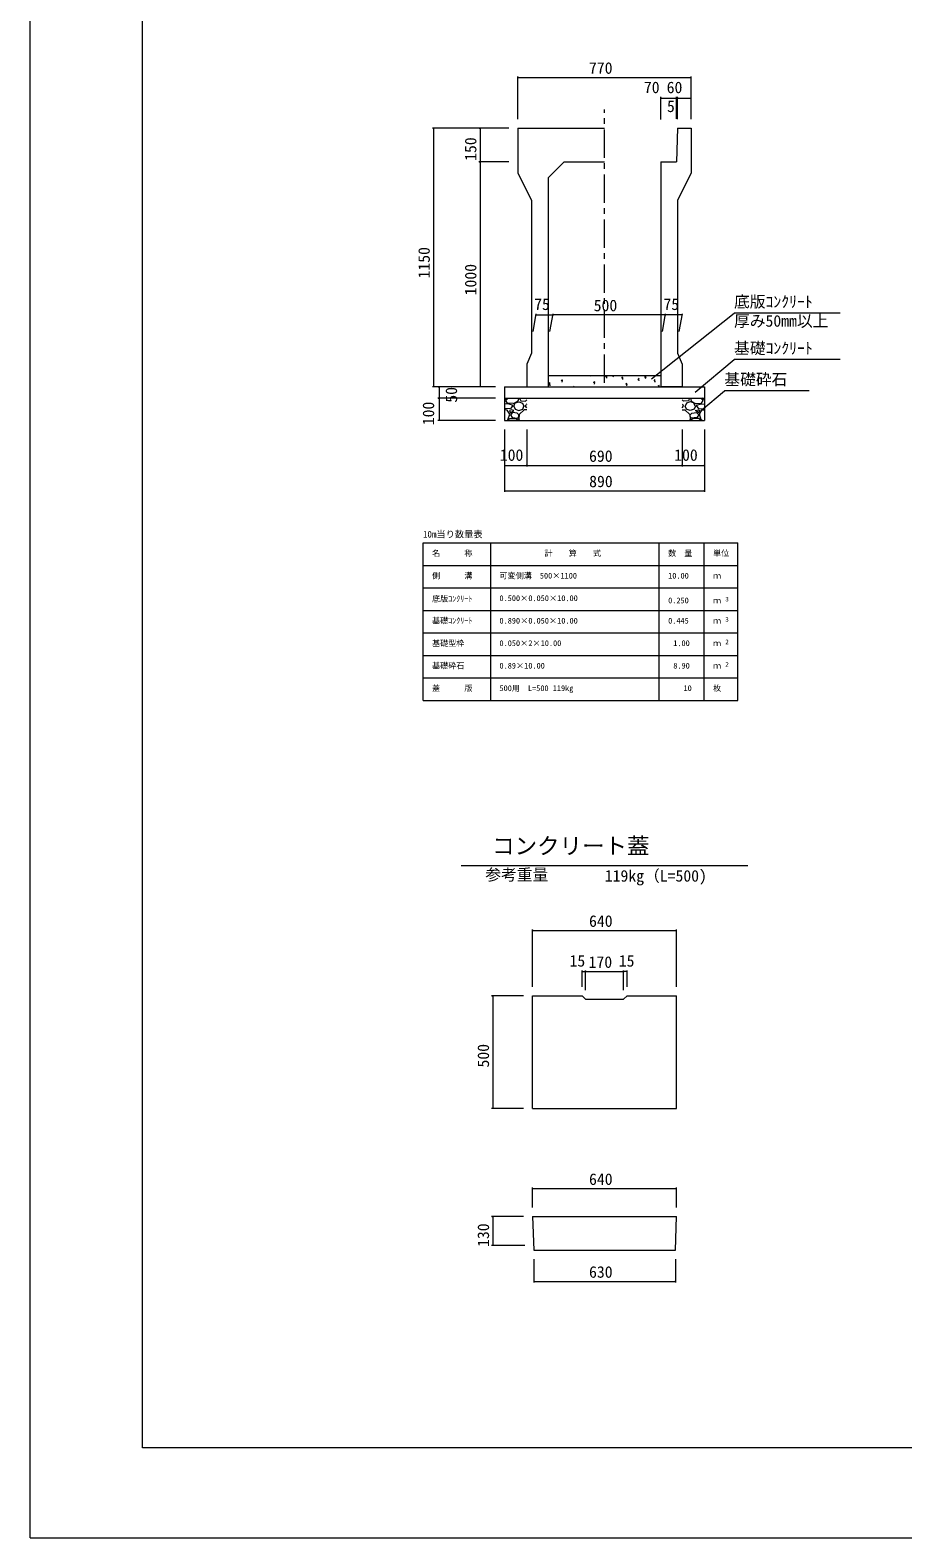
# Model space of a CAD drawing. Units: millimetres on the paper, scale 1:20. Extents: x 0 to 841, y 0 to 594.
# Drawn here: x 0 to 194.1, y 0 to 335 of the extents above; entities that cross this region are included whole.
import ezdxf
from ezdxf.enums import TextEntityAlignment as Align

# ---------------------------------------------------------------- set-up
doc = ezdxf.new("R2010")
doc.units = ezdxf.units.MM
doc.linetypes.add('USER1', pattern=[10, 6.25, -1.25, 1.25, -1.25])
for name, color, linetype, lineweight in [('D-STR-DIM（寸法）', 7, 'Continuous', 18), ('D-STR-HTXT（旗揚げ）', 4, 'Continuous', 18), ('D-STR-STRn（構造物）', 5, 'Continuous', 18), ('D-STR（構造物外形線）', 1, 'Continuous', 18), ('D-TTL(外枠）', 2, 'Continuous', 18), ('DEFPOINTS_2', 8, 'Continuous', 18)]:
    doc.layers.add(name, color=color, linetype=linetype, lineweight=lineweight)
doc.layers.add('D-STR-TXT（文字）', color=7, linetype='Continuous')
doc.styles.add('ＭＳ ゴシック', font='')
doc.styles.get('ＭＳ ゴシック').set_extended_font_data('MS Gothic')

msp = doc.modelspace()

# ---------------------------------------------------------------- linework, layer by layer
at = {"layer": 'D-STR-DIM（寸法）'}
for p, q in [((108.493, 315.291), (108.493, 324.78)), ((108.493, 324.53), (108.643, 324.555)), ((108.493, 324.53), (108.513, 324.53)), ((108.643, 324.505), (108.493, 324.53)), ((108.513, 324.53), (146.973, 324.53)), ((146.843, 324.555), (146.993, 324.53)), ((146.993, 324.53), (146.843, 324.505)), ((146.993, 324.53), (146.973, 324.53)), ((146.993, 315.291), (146.993, 324.78)), ((140.243, 315.182), (140.243, 320.197)), ((140.243, 319.947), (140.393, 319.972)), ((140.243, 319.947), (140.263, 319.947)), ((140.393, 319.922), (140.243, 319.947)), ((140.263, 319.947), (143.723, 319.947)), ((143.593, 319.972), (143.743, 319.947)), ((143.743, 319.947), (143.593, 319.922)), ((143.743, 319.947), (143.723, 319.947)), ((143.743, 315.325), (143.743, 320.197)), ((143.743, 315.325), (143.743, 320.197)), ((143.743, 319.947), (143.893, 319.972)), ((143.743, 319.947), (143.763, 319.947)), ((143.893, 319.922), (143.743, 319.947)), ((143.973, 319.947), (143.763, 319.947)), ((143.843, 319.972), (143.993, 319.947)), ((143.993, 319.947), (143.843, 319.922)), ((143.993, 319.947), (143.973, 319.947)), ((143.993, 315.291), (143.993, 320.197)), ((143.993, 315.291), (143.993, 320.197)), ((143.993, 319.947), (144.143, 319.972)), ((143.993, 319.947), (144.013, 319.947)), ((144.143, 319.922), (143.993, 319.947)), ((144.013, 319.947), (146.973, 319.947)), ((146.843, 319.972), (146.993, 319.947)), ((146.993, 319.947), (146.843, 319.922)), ((146.993, 319.947), (146.973, 319.947)), ((146.993, 315.291), (146.993, 320.197)), ((106.493, 313.291), (89.447, 313.291)), ((89.672, 313.141), (89.697, 313.291)), ((89.697, 313.291), (89.697, 313.271)), ((89.697, 313.291), (89.722, 313.141)), ((89.697, 313.271), (89.697, 255.811)), ((106.493, 313.291), (99.807, 313.291)), ((100.032, 313.141), (100.057, 313.291)), ((100.057, 313.291), (100.057, 313.271)), ((100.057, 313.291), (100.082, 313.141)), ((100.057, 313.271), (100.057, 305.811)), ((106.493, 305.791), (99.807, 305.791)), ((106.493, 305.791), (99.807, 305.791)), ((100.057, 305.791), (100.032, 305.941)), ((100.032, 305.641), (100.057, 305.791)), ((100.082, 305.941), (100.057, 305.791)), ((100.057, 305.791), (100.057, 305.811)), ((100.057, 305.791), (100.057, 305.771)), ((100.057, 305.791), (100.082, 305.641)), ((100.057, 305.771), (100.057, 255.811)), ((111.846, 268.044), (112.546, 272.011)), ((112.502, 271.761), (112.652, 271.786)), ((112.502, 271.761), (112.522, 271.761)), ((112.652, 271.736), (112.502, 271.761)), ((112.522, 271.761), (116.232, 271.761)), ((115.596, 268.044), (116.296, 272.011)), ((115.596, 268.044), (116.296, 272.011)), ((116.102, 271.786), (116.252, 271.761)), ((116.252, 271.761), (116.102, 271.736)), ((116.252, 271.761), (116.232, 271.761)), ((116.252, 271.761), (116.402, 271.786)), ((116.252, 271.761), (116.272, 271.761)), ((116.402, 271.736), (116.252, 271.761)), ((141.232, 271.761), (116.272, 271.761)), ((140.596, 268.044), (141.296, 272.011)), ((140.596, 268.044), (141.296, 272.011)), ((141.102, 271.786), (141.252, 271.761)), ((141.252, 271.761), (141.102, 271.736)), ((141.252, 271.761), (141.232, 271.761)), ((141.252, 271.761), (141.402, 271.786)), ((141.252, 271.761), (141.272, 271.761)), ((141.402, 271.736), (141.252, 271.761)), ((144.982, 271.761), (141.272, 271.761)), ((144.346, 268.044), (145.046, 272.011)), ((144.852, 271.786), (145.002, 271.761)), ((145.002, 271.761), (144.852, 271.736)), ((145.002, 271.761), (144.982, 271.761)), ((103.493, 255.791), (89.447, 255.791)), ((89.697, 255.791), (89.672, 255.941)), ((89.722, 255.941), (89.697, 255.791)), ((89.697, 255.791), (89.697, 255.811)), ((103.493, 255.791), (90.697, 255.791)), ((90.922, 255.641), (90.947, 255.791)), ((90.947, 255.791), (90.947, 255.771)), ((90.947, 255.791), (90.972, 255.641)), ((90.947, 255.771), (90.947, 253.311)), ((103.493, 255.791), (99.807, 255.791)), ((100.057, 255.791), (100.032, 255.941)), ((100.082, 255.941), (100.057, 255.791)), ((100.057, 255.791), (100.057, 255.811)), ((103.493, 253.291), (90.697, 253.291)), ((103.493, 253.291), (90.697, 253.291)), ((90.947, 253.291), (90.922, 253.441)), ((90.922, 253.141), (90.947, 253.291)), ((90.972, 253.441), (90.947, 253.291)), ((90.947, 253.291), (90.947, 253.311)), ((90.947, 253.291), (90.947, 253.271)), ((90.947, 253.291), (90.972, 253.141)), ((90.947, 253.271), (90.947, 248.311)), ((103.493, 248.291), (90.697, 248.291)), ((90.947, 248.291), (90.922, 248.441)), ((90.972, 248.441), (90.947, 248.291)), ((90.947, 248.291), (90.947, 248.311)), ((105.493, 246.291), (105.493, 232.418)), ((105.493, 246.291), (105.493, 238.041)), ((110.493, 246.291), (110.493, 238.041)), ((110.493, 246.291), (110.493, 238.041)), ((144.993, 246.291), (144.993, 238.041)), ((144.993, 246.291), (144.993, 238.041)), ((149.993, 246.291), (149.993, 238.041)), ((149.993, 246.291), (149.993, 232.418)), ((105.493, 238.291), (105.643, 238.316)), ((105.493, 238.291), (105.513, 238.291)), ((105.643, 238.266), (105.493, 238.291)), ((105.513, 238.291), (110.473, 238.291)), ((110.343, 238.316), (110.493, 238.291)), ((110.493, 238.291), (110.343, 238.266)), ((110.493, 238.291), (110.473, 238.291)), ((110.493, 238.291), (110.643, 238.316)), ((110.493, 238.291), (110.513, 238.291)), ((110.643, 238.266), (110.493, 238.291)), ((110.513, 238.291), (144.973, 238.291)), ((144.843, 238.316), (144.993, 238.291)), ((144.993, 238.291), (144.843, 238.266)), ((144.993, 238.291), (144.973, 238.291)), ((144.993, 238.291), (145.143, 238.316)), ((144.993, 238.291), (145.013, 238.291)), ((145.143, 238.266), (144.993, 238.291)), ((145.013, 238.291), (149.973, 238.291)), ((149.843, 238.316), (149.993, 238.291)), ((149.993, 238.291), (149.843, 238.266)), ((149.993, 238.291), (149.973, 238.291)), ((105.493, 232.668), (105.643, 232.693)), ((105.493, 232.668), (105.513, 232.668)), ((105.643, 232.643), (105.493, 232.668)), ((105.513, 232.668), (149.973, 232.668)), ((149.843, 232.693), (149.993, 232.668)), ((149.993, 232.668), (149.843, 232.643)), ((149.993, 232.668), (149.973, 232.668)), ((111.743, 122.439), (111.743, 135.209)), ((111.743, 134.959), (111.893, 134.984)), ((111.743, 134.959), (111.763, 134.959)), ((111.893, 134.934), (111.743, 134.959)), ((111.763, 134.959), (143.723, 134.959)), ((143.593, 134.984), (143.743, 134.959)), ((143.743, 134.959), (143.593, 134.934)), ((143.743, 134.959), (143.723, 134.959)), ((143.743, 122.439), (143.743, 135.209)), ((122.743, 122.439), (122.743, 126.099)), ((122.743, 125.849), (122.893, 125.874)), ((122.743, 125.849), (122.763, 125.849)), ((122.893, 125.824), (122.743, 125.849)), ((122.763, 125.849), (123.473, 125.849)), ((123.343, 125.874), (123.493, 125.849)), ((123.493, 125.849), (123.343, 125.824)), ((123.493, 125.849), (123.473, 125.849)), ((123.493, 121.689), (123.493, 126.099)), ((123.493, 121.689), (123.493, 126.099)), ((123.493, 125.849), (123.643, 125.874)), ((123.493, 125.849), (123.513, 125.849)), ((123.643, 125.824), (123.493, 125.849)), ((123.513, 125.849), (131.973, 125.849)), ((131.843, 125.874), (131.993, 125.849)), ((131.993, 125.849), (131.843, 125.824)), ((131.993, 125.849), (131.973, 125.849)), ((131.993, 121.689), (131.993, 126.099)), ((131.993, 121.689), (131.993, 126.099)), ((131.993, 125.849), (132.143, 125.874)), ((131.993, 125.849), (132.013, 125.849)), ((132.143, 125.824), (131.993, 125.849)), ((132.723, 125.849), (132.013, 125.849)), ((132.593, 125.874), (132.743, 125.849)), ((132.743, 125.849), (132.593, 125.824)), ((132.743, 125.849), (132.723, 125.849)), ((132.743, 122.439), (132.743, 126.099)), ((109.743, 120.439), (102.627, 120.439)), ((102.852, 120.289), (102.877, 120.439)), ((102.877, 120.439), (102.877, 120.419)), ((102.877, 120.439), (102.902, 120.289)), ((102.877, 120.419), (102.877, 95.459)), ((109.743, 95.439), (102.627, 95.439)), ((102.877, 95.439), (102.852, 95.589)), ((102.902, 95.589), (102.877, 95.439)), ((102.877, 95.439), (102.877, 95.459)), ((111.743, 73.441), (111.743, 77.855)), ((111.743, 77.605), (111.893, 77.63)), ((111.743, 77.605), (111.763, 77.605)), ((111.893, 77.58), (111.743, 77.605)), ((111.763, 77.605), (143.723, 77.605)), ((143.593, 77.63), (143.743, 77.605)), ((143.743, 77.605), (143.593, 77.58)), ((143.743, 77.605), (143.723, 77.605)), ((143.743, 73.441), (143.743, 77.855)), ((109.743, 71.441), (102.627, 71.441)), ((102.852, 71.291), (102.877, 71.441)), ((102.877, 71.441), (102.877, 71.421)), ((102.877, 71.441), (102.902, 71.291)), ((102.877, 71.421), (102.877, 64.961)), ((109.993, 64.941), (102.627, 64.941)), ((102.877, 64.941), (102.852, 65.091)), ((102.902, 65.091), (102.877, 64.941)), ((102.877, 64.941), (102.877, 64.961)), ((111.993, 61.941), (111.993, 56.735)), ((143.493, 61.941), (143.493, 56.735)), ((111.993, 56.985), (112.143, 57.01)), ((111.993, 56.985), (112.013, 56.985)), ((112.143, 56.96), (111.993, 56.985)), ((112.013, 56.985), (143.473, 56.985)), ((143.343, 57.01), (143.493, 56.985)), ((143.493, 56.985), (143.343, 56.96)), ((143.493, 56.985), (143.473, 56.985))]:
    msp.add_line(p, q, dxfattribs=at)
at = {"layer": 'D-STR-HTXT（旗揚げ）'}
for p, q in [((138.187, 257.556), (156.537, 272.151)), ((180.135, 272.151), (156.537, 272.151)), ((147.899, 254.56), (156.545, 261.824)), ((180.143, 261.824), (156.545, 261.824)), ((149.311, 250.631), (154.394, 254.893)), ((173.258, 254.893), (154.394, 254.893)), ((87.42, 221.084), (157.42, 221.084)), ((87.42, 186.084), (87.42, 221.084)), ((102.42, 186.084), (102.42, 221.084)), ((139.92, 186.084), (139.92, 221.084)), ((149.92, 205.084), (149.92, 221.084)), ((149.92, 186.084), (149.92, 221.084)), ((157.42, 186.084), (157.42, 221.084)), ((87.42, 216.084), (157.42, 216.084)), ((87.42, 211.084), (157.42, 211.084)), ((87.42, 206.084), (157.42, 206.084)), ((87.42, 201.084), (157.42, 201.084)), ((87.42, 196.084), (157.42, 196.084)), ((87.42, 191.084), (157.42, 191.084)), ((87.42, 186.084), (157.42, 186.084)), ((95.852, 149.386), (159.635, 149.386))]:
    msp.add_line(p, q, dxfattribs=at)
at = {"layer": 'D-STR-STRn（構造物）', "color": 7, "linetype": 'USER1'}
msp.add_line((127.743, 256.703), (127.743, 317.446), dxfattribs=at)
at = {"layer": 'D-STR-STRn（構造物）', "color": 7}
for p, q in [((115.243, 258.291), (140.243, 258.291)), ((124.67, 258.047), (124.625, 258.291)), ((127.997, 258.037), (128.21, 258.291)), ((127.997, 258.037), (128.296, 258.011)), ((128.257, 257.733), (128.199, 258.046)), ((129.686, 258.004), (129.782, 258.291)), ((129.711, 258.291), (129.726, 258.281)), ((131.583, 257.723), (131.824, 258.011)), ((136.662, 258.049), (137.012, 258.183)), ((136.662, 258.049), (136.911, 257.881)), ((115.243, 256.322), (115.63, 256.725)), ((115.243, 256.319), (115.686, 256.25)), ((115.643, 256.028), (115.588, 256.503)), ((118.09, 257.237), (118.44, 257.371)), ((118.09, 257.237), (118.339, 257.069)), ((118.299, 256.792), (118.4, 257.094)), ((120.864, 255.791), (120.967, 255.898)), ((125.276, 256.836), (125.626, 256.971)), ((125.276, 256.836), (125.524, 256.669)), ((125.485, 256.392), (125.586, 256.694)), ((131.583, 257.723), (131.882, 257.697)), ((131.843, 257.419), (131.785, 257.733)), ((132.461, 256.436), (132.811, 256.57)), ((132.461, 256.436), (132.71, 256.268)), ((132.67, 255.991), (132.772, 256.293)), ((135.17, 257.409), (135.411, 257.697)), ((135.17, 257.41), (135.468, 257.383)), ((135.429, 257.105), (135.371, 257.419)), ((136.871, 257.604), (136.973, 257.906)), ((138.756, 257.096), (138.997, 257.383)), ((138.756, 257.096), (139.055, 257.07)), ((139.016, 256.792), (138.958, 257.105)), ((139.647, 256.035), (139.997, 256.17)), ((139.647, 256.036), (139.896, 255.868)), ((139.923, 255.791), (139.957, 255.893))]:
    msp.add_line(p, q, dxfattribs=at)
at = {"layer": 'D-STR-STRn（構造物）'}
for p, q in [((105.493, 255.791), (105.493, 248.291)), ((105.493, 255.791), (149.993, 255.791)), ((149.993, 255.791), (149.993, 248.291)), ((105.493, 253.291), (149.993, 253.291)), ((105.493, 252.856), (106.056, 253.291)), ((106.256, 251.983), (105.493, 251.903)), ((105.802, 252.739), (106.299, 253.291)), ((106.162, 252.136), (105.812, 252.736)), ((107.399, 252.049), (106.149, 252.149)), ((107.25, 251.742), (106.25, 251.992)), ((107.302, 251.489), (106.852, 250.989)), ((107.303, 251.486), (107.253, 251.736)), ((108.454, 252.585), (107.404, 252.035)), ((107.548, 251.49), (107.848, 250.79)), ((107.601, 251.489), (107.901, 252.189)), ((107.903, 252.189), (108.703, 252.439)), ((108.654, 253.289), (108.454, 252.589)), ((108.7, 252.439), (109.5, 252.139)), ((108.824, 253.291), (109.094, 252.651)), ((109.099, 252.636), (110.149, 252.586)), ((109.503, 252.137), (109.803, 251.487)), ((109.55, 250.791), (109.8, 251.491)), ((110.493, 251.131), (110.15, 251.505)), ((110.151, 251.49), (110.301, 251.89)), ((110.152, 252.593), (110.493, 252.856)), ((110.493, 251.903), (110.306, 251.883)), ((145.334, 252.593), (144.993, 252.856)), ((144.993, 251.903), (145.18, 251.883)), ((144.993, 251.131), (145.336, 251.505)), ((145.336, 251.49), (145.186, 251.89)), ((146.388, 252.636), (145.338, 252.586)), ((145.984, 252.137), (145.684, 251.487)), ((145.936, 250.791), (145.686, 251.491)), ((146.786, 252.439), (145.986, 252.139)), ((146.663, 253.291), (146.393, 252.651)), ((147.584, 252.189), (146.784, 252.439)), ((146.833, 253.289), (147.033, 252.589)), ((147.032, 252.585), (148.082, 252.035)), ((147.886, 251.489), (147.586, 252.189)), ((147.939, 251.49), (147.639, 250.79)), ((148.088, 252.049), (149.338, 252.149)), ((148.184, 251.486), (148.234, 251.736)), ((148.185, 251.489), (148.635, 250.989)), ((148.236, 251.742), (149.236, 251.992)), ((149.685, 252.739), (149.188, 253.291)), ((149.23, 251.983), (149.993, 251.903)), ((149.325, 252.136), (149.675, 252.736)), ((149.993, 252.856), (149.43, 253.291)), ((105.7, 250.905), (105.493, 251.131)), ((106.103, 250.584), (105.493, 250.635)), ((105.493, 248.291), (138.993, 248.291)), ((105.493, 248.291), (149.993, 248.291)), ((106.849, 250.992), (105.699, 250.892)), ((106.056, 248.291), (106.252, 248.443)), ((106.663, 249.692), (106.113, 250.592)), ((106.253, 248.437), (106.653, 249.687)), ((106.299, 248.291), (106.702, 248.739)), ((106.6, 250.539), (106.8, 250.039)), ((106.951, 250.687), (106.601, 250.537)), ((106.702, 248.739), (108.002, 248.739)), ((106.8, 250.04), (107.55, 250.49)), ((106.8, 249.591), (107.2, 248.991)), ((107.302, 250.089), (106.802, 249.589)), ((107.554, 250.49), (106.954, 250.69)), ((107.204, 248.987), (108.454, 248.837)), ((108.308, 249.942), (107.308, 250.092)), ((107.848, 250.785), (108.698, 250.535)), ((108, 248.75), (108.65, 248.3)), ((108.713, 249.578), (108.313, 249.928)), ((108.453, 248.84), (108.703, 249.29)), ((108.694, 248.6), (108.824, 248.291)), ((108.75, 249.641), (108.7, 248.591)), ((108.702, 249.289), (108.702, 249.589)), ((108.705, 250.536), (109.555, 250.786)), ((109.903, 250.689), (108.753, 249.639)), ((110.493, 250.635), (109.903, 250.684)), ((144.993, 250.635), (145.583, 250.684)), ((145.584, 250.689), (146.734, 249.639)), ((146.782, 250.536), (145.932, 250.786)), ((146.793, 248.6), (146.663, 248.291)), ((146.737, 249.641), (146.787, 248.591)), ((146.774, 249.578), (147.174, 249.928)), ((147.033, 248.84), (146.783, 249.29)), ((146.785, 249.289), (146.785, 249.589)), ((147.639, 250.785), (146.789, 250.535)), ((147.486, 248.75), (146.836, 248.3)), ((148.283, 248.987), (147.033, 248.837)), ((147.179, 249.942), (148.179, 250.092)), ((148.785, 248.739), (147.485, 248.739)), ((147.933, 250.49), (148.533, 250.69)), ((148.686, 250.04), (147.936, 250.49)), ((148.185, 250.089), (148.685, 249.589)), ((148.686, 249.591), (148.286, 248.991)), ((148.535, 250.687), (148.885, 250.537)), ((148.638, 250.992), (149.788, 250.892)), ((148.887, 250.539), (148.687, 250.039)), ((149.188, 248.291), (148.785, 248.739)), ((148.824, 249.692), (149.374, 250.592)), ((149.234, 248.437), (148.834, 249.687)), ((149.43, 248.291), (149.234, 248.443)), ((149.383, 250.584), (149.993, 250.635)), ((149.786, 250.905), (149.993, 251.131))]:
    msp.add_line(p, q, dxfattribs=at)
at = {"layer": 'D-STR（構造物外形線）'}
for p, q in [((108.493, 313.291), (127.743, 313.291)), ((108.493, 313.291), (108.493, 303.291)), ((143.993, 313.291), (143.743, 305.791)), ((143.993, 313.291), (146.993, 313.291)), ((146.993, 313.291), (146.993, 303.291)), ((118.743, 305.791), (115.243, 302.291)), ((118.743, 305.791), (127.743, 305.791)), ((140.243, 305.791), (140.243, 255.791)), ((140.243, 305.791), (143.743, 305.791)), ((108.493, 303.291), (111.493, 297.291)), ((115.243, 255.791), (115.243, 302.291)), ((146.993, 303.291), (143.993, 297.291)), ((111.493, 297.291), (111.493, 263.291)), ((143.993, 297.291), (143.993, 263.291)), ((111.493, 263.291), (110.493, 260.791)), ((143.993, 263.291), (144.993, 260.791)), ((110.493, 260.791), (110.493, 255.791)), ((144.993, 260.791), (144.993, 255.791)), ((110.493, 255.791), (115.243, 255.791)), ((144.993, 255.791), (140.243, 255.791)), ((111.743, 95.439), (111.743, 120.439)), ((111.743, 120.439), (122.743, 120.439)), ((122.743, 120.439), (123.493, 119.689)), ((123.493, 119.689), (131.993, 119.689)), ((131.993, 119.689), (132.743, 120.439)), ((132.743, 120.439), (143.743, 120.439)), ((143.743, 95.439), (143.743, 120.439)), ((111.743, 95.439), (143.743, 95.439)), ((111.743, 71.441), (143.743, 71.441)), ((111.743, 71.441), (111.993, 63.941)), ((143.493, 63.941), (143.743, 71.441)), ((111.993, 63.941), (143.493, 63.941))]:
    msp.add_line(p, q, dxfattribs=at)
at = {"layer": 'D-TTL(外枠）'}
for p, q in [((25, 20), (25, 574)), ((820, 20), (25, 20))]:
    msp.add_line(p, q, dxfattribs=at)
at = {"layer": 'DEFPOINTS_2'}
for q in [(0, 594), (840, 0)]:
    msp.add_line((0, 0), q, dxfattribs=at)

# ---------------------------------------------------------------- texts
at = {"layer": 'D-STR-DIM（寸法）', "style": 'ＭＳ ゴシック'}
for s, p in [('770', (124.279, 324.58)), ('70', (136.494, 320.272)), ('60', (141.563, 320.272)), ('5', (141.63, 316.076)), ('75', (112.094, 272.086)), ('500', (125.331, 271.811)), ('75', (140.844, 272.086)), ('100', (104.449, 238.57)), ('690', (124.297, 238.341)), ('100', (143.23, 238.57)), ('890', (124.323, 232.718)), ('640', (124.297, 135.009)), ('15', (119.955, 126.174)), ('170', (124.199, 125.899)), ('15', (130.912, 126.174)), ('640', (124.297, 77.655)), ('630', (124.297, 57.035))]:
    msp.add_text(s, height=2.566, dxfattribs=at).set_placement(p, align=Align.BOTTOM_LEFT)
for s, p in [('150', (100.007, 305.997)), ('1150', (89.647, 279.86)), ('1000', (100.007, 276.11)), ('50', (95.715, 252.258)), ('100', (90.622, 247.247)), ('500', (102.827, 104.519)), ('130', (102.827, 64.646))]:
    msp.add_text(s, height=2.566, rotation=90, dxfattribs=at).set_placement(p, align=Align.BOTTOM_LEFT)
at = {"layer": 'D-STR-TXT（文字）', "style": 'ＭＳ ゴシック'}
for s, height, p in [('底版ｺﾝｸﾘｰﾄ', 2.566, (156.537, 272.651)), ('厚み50mm以上', 2.566, (156.537, 268.379)), ('基礎ｺﾝｸﾘｰﾄ', 2.566, (156.545, 262.324)), ('基礎砕石', 2.566, (154.394, 255.393)), ('10m当り数量表', 1.466, (87.365, 221.847)), ('名\u3000\u3000\u3000称', 1.283, (89.381, 217.785)), ('計\u3000\u3000算\u3000\u3000式', 1.283, (114.385, 217.785)), ('数\u3000量', 1.283, (141.881, 217.785)), ('単位', 1.283, (151.881, 217.785)), ('側\u3000\u3000\u3000溝', 1.283, (89.381, 212.785)), ('可変側溝\u3000500×1100', 1.283, (104.381, 212.785)), ('10.00', 1.283, (141.895, 212.785)), ('ｍ', 1.283, (151.881, 212.785)), ('底版ｺﾝｸﾘｰﾄ', 1.283, (89.381, 207.653)), ('0.500×0.050×10.00', 1.283, (104.381, 207.785)), ('0.250', 1.283, (141.895, 207.285)), ('ｍ', 1.283, (151.881, 207.285)), ('3', 1.026, (154.582, 207.788)), ('基礎ｺﾝｸﾘｰﾄ', 1.283, (89.381, 202.785)), ('0.890×0.050×10.00', 1.283, (104.381, 202.785)), ('0.445', 1.283, (141.895, 202.785)), ('3', 1.026, (154.582, 203.288)), ('ｍ', 1.283, (151.881, 202.785)), ('基礎型枠', 1.283, (89.381, 197.785)), ('0.050×2×10.00', 1.283, (104.381, 197.785)), ('1.00', 1.283, (143.032, 197.785)), ('ｍ', 1.283, (151.881, 197.785)), ('2', 1.026, (154.582, 198.288)), ('基礎砕石', 1.283, (89.381, 192.785)), ('0.89×10.00', 1.283, (104.381, 192.785)), ('8.90', 1.283, (143.032, 192.785)), ('2', 1.026, (154.582, 193.288)), ('ｍ', 1.283, (151.881, 192.785)), ('蓋\u3000\u3000\u3000版', 1.283, (89.381, 187.785)), ('500用\u3000L=500 119kg', 1.283, (104.381, 187.785)), ('10', 1.283, (145.306, 187.785)), ('枚', 1.283, (151.881, 187.785)), ('コンクリート蓋', 3.666, (102.731, 150.835)), ('参考重量', 2.566, (101.231, 145.319)), ('119kg（L=500)', 2.566, (127.802, 145.055))]:
    msp.add_text(s, height=height, dxfattribs=at).set_placement(p, align=Align.BOTTOM_LEFT)

doc.saveas('drawing.dxf')
